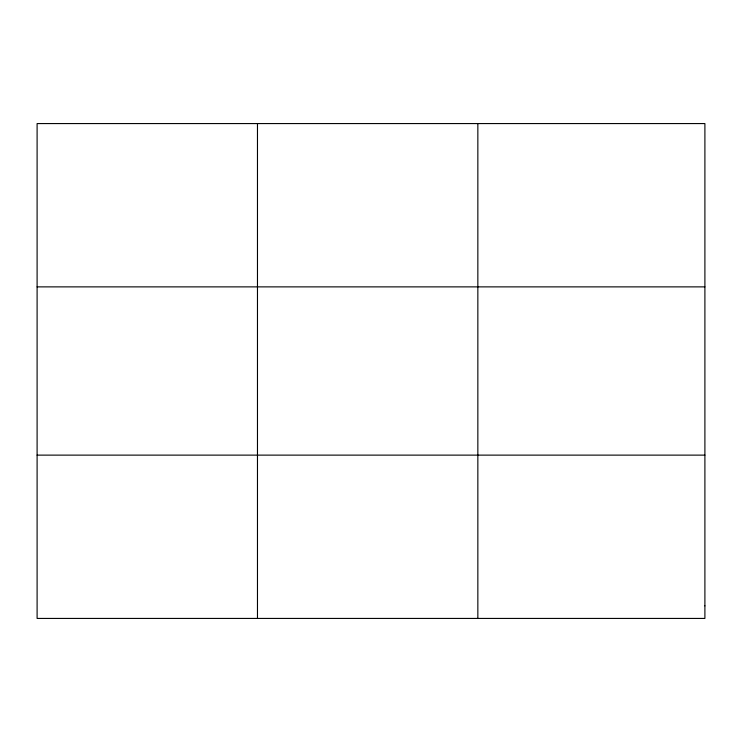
<?xml version="1.0" encoding="UTF-8"?>
<svg xmlns="http://www.w3.org/2000/svg" width="742" height="742" viewBox="0 0 742 742"><rect width="100%" height="100%" fill="white"/><g stroke="black" fill="none" stroke-linecap="round" stroke-linejoin="round"><path stroke-width="1.11" d="M257.474 618.429L257.474 123.571M477.848 618.429L477.848 123.571M37.1 286.876L704.9 286.876M37.1 455.124L704.9 455.124M704.9 605.871L704.9 618.429L37.1 618.429L37.1 123.571L704.9 123.571L704.9 605.871"/></g></svg>
